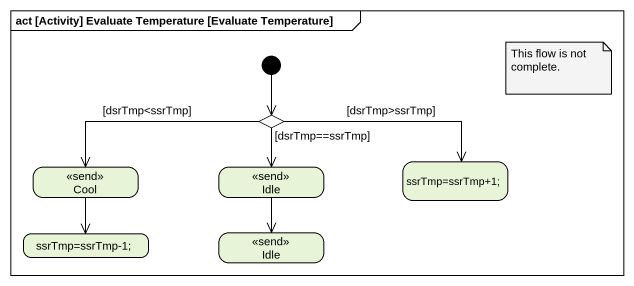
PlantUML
@startuml
mainframe act [Activity] Evaluate Temperature [Evaluate Temperature]
hide empty description
state choice1 <<choice>>
state Cool <<send>>
state Idle <<send>>
state "ssrTmp=ssrTmp+1;" as ssrTmp_ssrTmp_1
state "ssrTmp=ssrTmp-1;" as ssrTmp_ssrTmp_1_2
state "Idle" as Idle_2 <<send>>
[*] --> choice1
choice1 -left-> Cool : [dsrTmp<ssrTmp]
choice1 --> Idle : [dsrTmp==ssrTmp]
choice1 -right-> ssrTmp_ssrTmp_1 : [dsrTmp>ssrTmp]
Cool --> ssrTmp_ssrTmp_1_2
Idle --> Idle_2
note as N1
  This flow is not complete.
end note
@enduml
